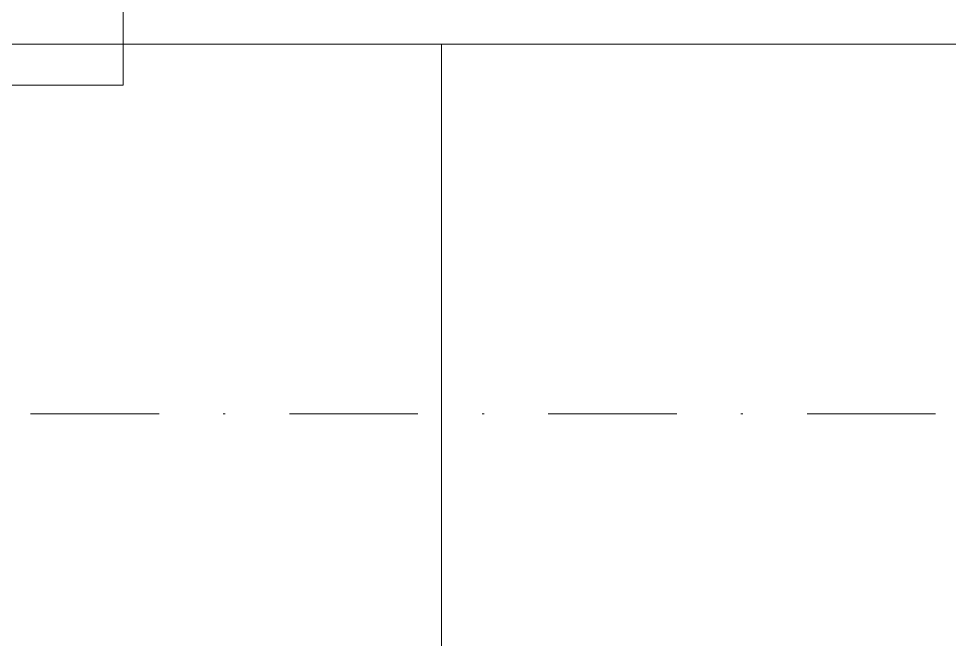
# Model space of a CAD drawing. Extents: x -1299 to 23780, y -3010 to 8106.
# Drawn here: x 9472.92 to 9518.22, y 2774.02 to 2804.25 of the extents above; entities that cross this region are included whole.
import ezdxf

# ---------------------------------------------------------------- set-up
doc = ezdxf.new("R2010")
doc.units = 0
doc.header["$LTSCALE"] = 25
doc.header["$MEASUREMENT"] = 0
doc.linetypes.add('DASHDOT2', pattern=[0.5, 0.25, -0.125, 0, -0.125])
doc.layers.get('0').update_dxf_attribs({"color": 9, "lineweight": 9})
for name, color, linetype, lineweight in [('05', 9, 'Continuous', 9), ('06D', 9, 'Continuous', 9), ('14', 9, 'Continuous', 9), ('24', 9, 'DASHDOT2', 9), ('35', 9, 'Continuous', 9)]:
    doc.layers.add(name, color=color, linetype=linetype, lineweight=lineweight)

# ---------------------------------------------------------------- blocks, each defined once
blk = doc.blocks.new('Group-41-1')
for p, q in [((384804.56453, 69162.035), (384804.56453, 69161.585)), ((384804.56453, 69161.585), (384805.17787, 69161.585))]:
    blk.add_line(p, q)
at = {"flags": 128}
blk.add_lwpolyline([(384804.56453, 69162.035), (384805.17787, 69162.035), (384805.17787, 69161.585), (384804.56453, 69161.585)], close=True, dxfattribs=at)
blk = doc.blocks.new('Group-42-1')
at = {"layer": '05', "color": 7}
blk.add_blockref('Group-41-1', (-1.22667, 0), dxfattribs=at)
blk = doc.blocks.new('fsdfsfsfsfd')
at = {"layer": '06D', "elevation": 0}
blk.add_lwpolyline([(52591.75, -74474.977), (52589.75, -74474.977), (52589.75, -74595.977), (52591.75, -74595.977)], dxfattribs=at)

msp = doc.modelspace()

# ---------------------------------------------------------------- linework, layer by layer
at = {"layer": '14'}
msp.add_lwpolyline([(9478, 2819.3), (9478, 2803), (9732, 2803), (9732, 2820.225)], dxfattribs=at)
at = {"layer": '24'}
msp.add_lwpolyline([(6827.5, 2785), (11027.5, 2785)], dxfattribs=at)
at = {"layer": '35'}
msp.add_lwpolyline([(9235.5, 2743), (9235.5, 2447), (9309.5, 2447), (9309.5, 2363), (9925.5, 2363), (9925.5, 2447), (9990.5, 2447), (9990.5, 2743), (9925.5, 2743), (9925.5, 2803), (9309.5, 2803), (9309.5, 2743)], close=True, dxfattribs=at)

# ---------------------------------------------------------------- block references
at = {"rotation": 90}
msp.add_blockref('fsdfsfsfsfd', (-65117.977, -49788.75), dxfattribs=at)
at = {"layer": '05', "color": 7, "xscale": 100, "yscale": 100, "zscale": 100, "rotation": 180}
msp.add_blockref('Group-42-1', (38489827.287, 6918961.5), dxfattribs=at)

doc.saveas('drawing.dxf')
